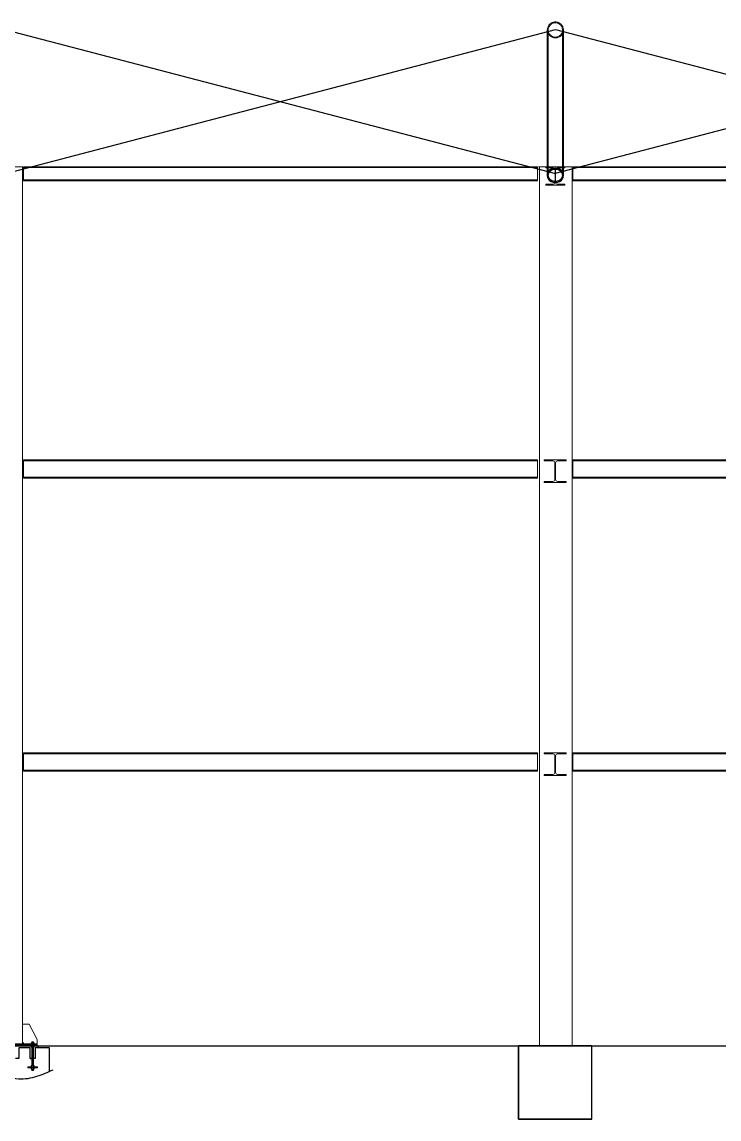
# Model space of a CAD drawing. Header units: millimetres. Extents: x -6949 to 83354, y -55091 to 16861.
# Drawn here: x 22722 to 32235, y -36908 to -21930 of the extents above; entities that cross this region are included whole.
import ezdxf

# ---------------------------------------------------------------- set-up
doc = ezdxf.new("R2010")
doc.units = ezdxf.units.MM
for name, color, linetype, lineweight in [('bulloni', 5, 'Continuous', 18), ('S-BEAM', 7, 'Continuous', 18), ('S-COLS', 7, 'Continuous', 18), ('S-FNDN', 7, 'Continuous', 25), ('S-FSTN', 7, 'Continuous', 18), ('S20', 7, 'Continuous', 25)]:
    doc.layers.add(name, color=color, linetype=linetype, lineweight=lineweight)

# ---------------------------------------------------------------- blocks, each defined once
blk = doc.blocks.new('Sezioni circolari cave-Pilastro - H457x12_5-414954-Est')
at = {"layer": 'S-COLS'}
for p, q in [((-228.5, 12000.000384), (228.5, 12000.000384)), ((228.5, 12000.000384), (-228.5, 12000.000384)), ((-215.5, 12000.000384), (-215.5, 0)), ((-215.5, 12000.000384), (215.5, 12000.000384)), ((215.5, 12000.000384), (-215.5, 12000.000384)), ((228.5, 0), (228.5, 12000.000384)), ((228.5, 0), (-228.5, 0)), ((-228.5, 0), (228.5, 0)), ((215.5, 0), (-215.5, 0)), ((-215.5, 0), (215.5, 0))]:
    blk.add_line(p, q, dxfattribs=at)
blk = doc.blocks.new('Sezioni circolari cave-Pilastro - H457x12_5-552739-Est')
at = {"layer": 'S-COLS'}
for p, q in [((-228.5, 12000.000256), (228.5, 12000.000256)), ((228.5, 12000.000256), (-228.5, 12000.000256)), ((-215.5, 12000.000256), (-215.5, 0.000128)), ((-215.5, 12000.000256), (215.5, 12000.000256)), ((215.5, 12000.000256), (-215.5, 12000.000256)), ((228.5, 0.000128), (228.5, 12000.000256)), ((228.5, 0.000128), (-228.5, 0.000128)), ((-228.5, 0.000128), (228.5, 0.000128)), ((215.5, 0.000128), (-215.5, 0.000128)), ((-215.5, 0.000128), (215.5, 0.000128))]:
    blk.add_line(p, q, dxfattribs=at)
blk = doc.blocks.new('h-wide flange beams - HE260A-419951-Est')
at = {"layer": 'S-BEAM'}
for p, q in [((30241.50108, 3987.5), (30241.50108, 4000)), ((30241.50108, 4000), (30241.50108, 4000)), ((30241.50108, 4000), (30241.50108, 3987.5)), ((37258.50108, 4000), (30241.50108, 4000)), ((37258.50108, 4000), (30241.50108, 4000)), ((37258.50108, 3987.5), (30241.50108, 3987.5)), ((30241.50108, 3963.5), (30241.50108, 3987.5)), ((30241.50108, 3987.5), (30241.50108, 3987.5)), ((30241.50108, 3987.5), (30241.50108, 3987.5)), ((30241.50108, 3987.5), (30241.50108, 3963.5)), ((37258.50108, 3987.5), (30241.50108, 3987.5)), ((37258.50108, 3987.5), (30241.50108, 3987.5)), ((30241.50108, 3786.5), (30241.50108, 3963.5)), ((30241.50108, 3963.5), (30241.50108, 3786.5)), ((37258.50108, 3987.5), (37258.50108, 4000)), ((37258.50108, 4000), (37258.50108, 4000)), ((37258.50108, 4000), (37258.50108, 3987.5)), ((37258.50108, 3963.5), (37258.50108, 3987.5)), ((37258.50108, 3987.5), (37258.50108, 3987.5)), ((37258.50108, 3987.5), (37258.50108, 3987.5)), ((37258.50108, 3987.5), (37258.50108, 3963.5)), ((37258.50108, 3786.5), (37258.50108, 3963.5)), ((37258.50108, 3963.5), (37258.50108, 3786.5)), ((30241.50108, 3762.5), (30241.50108, 3786.5)), ((30241.50108, 3786.5), (30241.50108, 3762.5)), ((30241.50108, 3762.5), (37258.50108, 3762.5)), ((30241.50108, 3762.5), (30241.50108, 3762.5)), ((30241.50108, 3762.5), (30241.50108, 3762.5)), ((30241.50108, 3762.5), (30241.50108, 3750)), ((30241.50108, 3750), (30241.50108, 3762.5)), ((30241.50108, 3762.5), (37258.50108, 3762.5)), ((37258.50108, 3762.5), (30241.50108, 3762.5)), ((30241.50108, 3750), (30241.50108, 3750)), ((37258.50108, 3750), (30241.50108, 3750)), ((37258.50108, 3750), (30241.50108, 3750)), ((37258.50108, 3762.5), (37258.50108, 3786.5)), ((37258.50108, 3786.5), (37258.50108, 3762.5)), ((37258.50108, 3762.5), (37258.50108, 3750)), ((37258.50108, 3750), (37258.50108, 3762.5)), ((37258.50108, 3762.5), (37258.50108, 3762.5)), ((37258.50108, 3762.5), (37258.50108, 3762.5)), ((37258.50108, 3750), (37258.50108, 3750))]:
    blk.add_line(p, q, dxfattribs=at)
blk = doc.blocks.new('h-wide flange beams - HE320A-420337-Est')
at = {"layer": 'S-BEAM'}
for p, q in [((7350.00024, 3984.5), (7350.00024, 4000)), ((7350.00024, 4000), (7650.00024, 4000)), ((7650.00024, 4000), (7350.00024, 4000)), ((7350.00024, 4000), (7350.00024, 3984.5)), ((7350.00024, 4000), (7350.00024, 4000)), ((7468.50024, 3984.5), (7350.00024, 3984.5)), ((7350.00024, 3984.5), (7468.50024, 3984.5)), ((7350.00024, 3984.5), (7350.00024, 3984.5)), ((7495.50024, 3732.5), (7495.50024, 3957.5)), ((7495.50024, 3957.5), (7495.50024, 3732.5)), ((7504.50024, 3957.5), (7504.50024, 3732.5)), ((7504.50024, 3732.5), (7504.50024, 3957.5)), ((7650.00024, 3984.5), (7531.50024, 3984.5)), ((7531.50024, 3984.5), (7650.00024, 3984.5)), ((7650.00024, 4000), (7650.00024, 3984.5)), ((7650.00024, 3984.5), (7650.00024, 4000)), ((7650.00024, 4000), (7650.00024, 4000)), ((7650.00024, 3984.5), (7650.00024, 3984.5)), ((7350.00024, 3705.5), (7468.50024, 3705.5)), ((7350.00024, 3690), (7350.00024, 3705.5)), ((7350.00024, 3705.5), (7350.00024, 3690)), ((7468.50024, 3705.5), (7350.00024, 3705.5)), ((7350.00024, 3705.5), (7350.00024, 3705.5)), ((7650.00024, 3690), (7350.00024, 3690)), ((7350.00024, 3690), (7650.00024, 3690)), ((7350.00024, 3690), (7350.00024, 3690)), ((7531.50024, 3705.5), (7650.00024, 3705.5)), ((7650.00024, 3705.5), (7531.50024, 3705.5)), ((7650.00024, 3705.5), (7650.00024, 3690)), ((7650.00024, 3690), (7650.00024, 3705.5)), ((7650.00024, 3705.5), (7650.00024, 3705.5)), ((7650.00024, 3690), (7650.00024, 3690))]:
    blk.add_line(p, q, dxfattribs=at)
for centre, start, end in [((7468.50024, 3957.5), 0, 90), ((7468.50024, 3957.5), 0, 90), ((7531.50024, 3957.5), 90, 180), ((7531.50024, 3957.5), 90, 180), ((7468.50024, 3732.5), 270, 360), ((7468.50024, 3732.5), 270, 0), ((7531.50024, 3732.5), 180, 270), ((7531.50024, 3732.5), 180, 270)]:
    blk.add_arc(centre, 27, start, end, dxfattribs=at)
blk = doc.blocks.new('h-wide flange beams - HE320A-552741-Est')
at = {"layer": 'S-BEAM'}
for p, q in [((37350.0012, 7984.500256), (37350.0012, 8000.000256)), ((37350.0012, 8000.000256), (37650.0012, 8000.000256)), ((37650.0012, 8000.000256), (37350.0012, 8000.000256)), ((37350.0012, 8000.000256), (37350.0012, 7984.500256)), ((37350.0012, 8000.000256), (37350.0012, 8000.000256)), ((37468.5012, 7984.500256), (37350.0012, 7984.500256)), ((37350.0012, 7984.500256), (37468.5012, 7984.500256)), ((37350.0012, 7984.500256), (37350.0012, 7984.500256)), ((37495.5012, 7732.500256), (37495.5012, 7957.500256)), ((37495.5012, 7957.500256), (37495.5012, 7732.500256)), ((37504.5012, 7957.500256), (37504.5012, 7732.500256)), ((37504.5012, 7732.500256), (37504.5012, 7957.500256)), ((37650.0012, 7984.500256), (37531.5012, 7984.500256)), ((37531.5012, 7984.500256), (37650.0012, 7984.500256)), ((37650.0012, 8000.000256), (37650.0012, 7984.500256)), ((37650.0012, 7984.500256), (37650.0012, 8000.000256)), ((37650.0012, 8000.000256), (37650.0012, 8000.000256)), ((37650.0012, 7984.500256), (37650.0012, 7984.500256)), ((37350.0012, 7705.500256), (37468.5012, 7705.500256)), ((37350.0012, 7690.000256), (37350.0012, 7705.500256)), ((37350.0012, 7705.500256), (37350.0012, 7690.000256)), ((37468.5012, 7705.500256), (37350.0012, 7705.500256)), ((37350.0012, 7705.500256), (37350.0012, 7705.500256)), ((37650.0012, 7690.000256), (37350.0012, 7690.000256)), ((37350.0012, 7690.000256), (37650.0012, 7690.000256)), ((37350.0012, 7690.000256), (37350.0012, 7690.000256)), ((37531.5012, 7705.500256), (37650.0012, 7705.500256)), ((37650.0012, 7705.500256), (37531.5012, 7705.500256)), ((37650.0012, 7705.500256), (37650.0012, 7690.000256)), ((37650.0012, 7690.000256), (37650.0012, 7705.500256)), ((37650.0012, 7705.500256), (37650.0012, 7705.500256)), ((37650.0012, 7690.000256), (37650.0012, 7690.000256))]:
    blk.add_line(p, q, dxfattribs=at)
for centre, start, end in [((37468.5012, 7957.500256), 0, 90), ((37468.5012, 7957.500256), 0, 90), ((37531.5012, 7957.500256), 90, 180), ((37531.5012, 7957.500256), 90, 180), ((37468.5012, 7732.500256), 270, 0), ((37468.5012, 7732.500256), 270, 0), ((37531.5012, 7732.500256), 180, 270), ((37531.5012, 7732.500256), 180, 270)]:
    blk.add_arc(centre, 27, start, end, dxfattribs=at)
blk = doc.blocks.new('h-wide flange beams - HE200A-552740-Est')
at = {"layer": 'S-BEAM'}
for p, q in [((30241.50108, 11990.000256), (30241.50108, 12000.000256)), ((30241.50108, 12000.000256), (30241.50108, 12000.000256)), ((30241.50108, 12000.000256), (30241.50108, 11990.000256)), ((37258.50108, 12000.000256), (30241.50108, 12000.000256)), ((37258.50108, 12000.000256), (30241.50108, 12000.000256)), ((37258.50108, 11990.000256), (30241.50108, 11990.000256)), ((30241.50108, 11972.000256), (30241.50108, 11990.000256)), ((30241.50108, 11990.000256), (30241.50108, 11990.000256)), ((30241.50108, 11990.000256), (30241.50108, 11990.000256)), ((30241.50108, 11990.000256), (30241.50108, 11972.000256)), ((37258.50108, 11990.000256), (30241.50108, 11990.000256)), ((37258.50108, 11990.000256), (30241.50108, 11990.000256)), ((37258.50108, 11990.000256), (37258.50108, 12000.000256)), ((37258.50108, 12000.000256), (37258.50108, 12000.000256)), ((37258.50108, 12000.000256), (37258.50108, 11990.000256)), ((37258.50108, 11972.000256), (37258.50108, 11990.000256)), ((37258.50108, 11990.000256), (37258.50108, 11990.000256)), ((37258.50108, 11990.000256), (37258.50108, 11990.000256)), ((37258.50108, 11990.000256), (37258.50108, 11972.000256)), ((30241.50108, 11838.000256), (30241.50108, 11972.000256)), ((30241.50108, 11972.000256), (30241.50108, 11838.000256)), ((30241.50108, 11820.000256), (30241.50108, 11838.000256)), ((30241.50108, 11838.000256), (30241.50108, 11820.000256)), ((37258.50108, 11838.000256), (37258.50108, 11972.000256)), ((37258.50108, 11972.000256), (37258.50108, 11838.000256)), ((37258.50108, 11820.000256), (37258.50108, 11838.000256)), ((37258.50108, 11838.000256), (37258.50108, 11820.000256)), ((30241.50108, 11820.000256), (37258.50108, 11820.000256)), ((30241.50108, 11820.000256), (30241.50108, 11820.000256)), ((30241.50108, 11820.000256), (30241.50108, 11820.000256)), ((30241.50108, 11820.000256), (30241.50108, 11810.000256)), ((30241.50108, 11810.000256), (30241.50108, 11820.000256)), ((30241.50108, 11820.000256), (37258.50108, 11820.000256)), ((37258.50108, 11820.000256), (30241.50108, 11820.000256)), ((30241.50108, 11810.000256), (30241.50108, 11810.000256)), ((37258.50108, 11810.000256), (30241.50108, 11810.000256)), ((37258.50108, 11810.000256), (30241.50108, 11810.000256)), ((37258.50108, 11820.000256), (37258.50108, 11810.000256)), ((37258.50108, 11810.000256), (37258.50108, 11820.000256)), ((37258.50108, 11820.000256), (37258.50108, 11820.000256)), ((37258.50108, 11820.000256), (37258.50108, 11820.000256)), ((37258.50108, 11810.000256), (37258.50108, 11810.000256))]:
    blk.add_line(p, q, dxfattribs=at)
blk = doc.blocks.new('h-wide flange beams - HE260A-424104-Est')
at = {"layer": 'S-BEAM'}
for p, q in [((-130, 11987.500256), (-130, 12000.000256)), ((-130, 12000.000256), (130, 12000.000256)), ((130, 12000.000256), (-130, 12000.000256)), ((-130, 12000.000256), (-130, 11987.500256)), ((-130, 12000.000256), (-130, 12000.000256)), ((-27.75, 11987.500256), (-130, 11987.500256)), ((-130, 11987.500256), (-27.75, 11987.500256)), ((-130, 11987.500256), (-130, 11987.500256)), ((130, 11987.500256), (27.75, 11987.500256)), ((27.75, 11987.500256), (130, 11987.500256)), ((130, 12000.000256), (130, 11987.500256)), ((130, 11987.500256), (130, 12000.000256)), ((130, 12000.000256), (130, 12000.000256)), ((130, 11987.500256), (130, 11987.500256)), ((-3.75, 11786.500256), (-3.75, 11963.500256)), ((-3.75, 11963.500256), (-3.75, 11786.500256)), ((3.75, 11963.500256), (3.75, 11786.500256)), ((3.75, 11786.500256), (3.75, 11963.500256)), ((-130, 11762.500256), (-27.75, 11762.500256)), ((-130, 11750.000256), (-130, 11762.500256)), ((-130, 11762.500256), (-130, 11750.000256)), ((-27.75, 11762.500256), (-130, 11762.500256)), ((-130, 11762.500256), (-130, 11762.500256)), ((130, 11750.000256), (-130, 11750.000256)), ((-130, 11750.000256), (130, 11750.000256)), ((-130, 11750.000256), (-130, 11750.000256)), ((27.75, 11762.500256), (130, 11762.500256)), ((130, 11762.500256), (27.75, 11762.500256)), ((130, 11762.500256), (130, 11750.000256)), ((130, 11750.000256), (130, 11762.500256)), ((130, 11762.500256), (130, 11762.500256)), ((130, 11750.000256), (130, 11750.000256))]:
    blk.add_line(p, q, dxfattribs=at)
for centre, start, end in [((-27.75, 11963.500256), 360, 90), ((-27.75, 11963.500256), 360, 90), ((27.75, 11963.500256), 90, 180), ((27.75, 11963.500256), 90, 180), ((-27.75, 11786.500256), 270, 360), ((-27.75, 11786.500256), 270, 360), ((27.75, 11786.500256), 180, 270), ((27.75, 11786.500256), 180, 270)]:
    blk.add_arc(centre, 24, start, end, dxfattribs=at)
blk = doc.blocks.new('h-wide flange beams - HE260A-552746-Est')
at = {"layer": 'S-BEAM'}
for p, q in [((-130, 11987.500256), (-130, 12000.000256)), ((-130, 12000.000256), (130, 12000.000256)), ((130, 12000.000256), (-130, 12000.000256)), ((-130, 12000.000256), (-130, 11987.500256)), ((-130, 12000.000256), (-130, 12000.000256)), ((-27.75, 11987.500256), (-130, 11987.500256)), ((-130, 11987.500256), (-27.75, 11987.500256)), ((-130, 11987.500256), (-130, 11987.500256)), ((130, 11987.500256), (27.75, 11987.500256)), ((27.75, 11987.500256), (130, 11987.500256)), ((130, 12000.000256), (130, 11987.500256)), ((130, 11987.500256), (130, 12000.000256)), ((130, 12000.000256), (130, 12000.000256)), ((130, 11987.500256), (130, 11987.500256)), ((-3.75, 11786.500256), (-3.75, 11963.500256)), ((-3.75, 11963.500256), (-3.75, 11786.500256)), ((3.75, 11963.500256), (3.75, 11786.500256)), ((3.75, 11786.500256), (3.75, 11963.500256)), ((-130, 11762.500256), (-27.75, 11762.500256)), ((-130, 11750.000256), (-130, 11762.500256)), ((-130, 11762.500256), (-130, 11750.000256)), ((-27.75, 11762.500256), (-130, 11762.500256)), ((-130, 11762.500256), (-130, 11762.500256)), ((130, 11750.000256), (-130, 11750.000256)), ((-130, 11750.000256), (130, 11750.000256)), ((-130, 11750.000256), (-130, 11750.000256)), ((27.75, 11762.500256), (130, 11762.500256)), ((130, 11762.500256), (27.75, 11762.500256)), ((130, 11762.500256), (130, 11750.000256)), ((130, 11750.000256), (130, 11762.500256)), ((130, 11762.500256), (130, 11762.500256)), ((130, 11750.000256), (130, 11750.000256))]:
    blk.add_line(p, q, dxfattribs=at)
for centre, start, end in [((-27.75, 11963.500256), 360, 90), ((-27.75, 11963.500256), 360, 90), ((27.75, 11963.500256), 90, 180), ((27.75, 11963.500256), 90, 180), ((-27.75, 11786.500256), 270, 360), ((-27.75, 11786.500256), 270, 360), ((27.75, 11786.500256), 180, 270), ((27.75, 11786.500256), 180, 270)]:
    blk.add_arc(centre, 24, start, end, dxfattribs=at)
blk = doc.blocks.new('M_Magrone-Rettangolare - 1800 x 1200 x 450mm-1744-Est')
at = {"layer": 'S-FNDN'}
for p, q in [((29500, 0), (30500, 0)), ((30500, 0), (29500, 0)), ((29500, 0), (29500, 0)), ((29500, 0), (29500, -1000)), ((29500, -1000), (29500, 0)), ((30500, 0), (30500, 0)), ((30500, -1000), (30500, 0)), ((30500, -1000), (30500, 0)), ((29500, -1000), (29500, -1000)), ((29500, -1000), (30500, -1000)), ((30500, -1000), (29500, -1000)), ((30500, -1000), (30500, -1000))]:
    blk.add_line(p, q, dxfattribs=at)
blk = doc.blocks.new('219_1MM HOLLOW - 219_1MM HOLLOW-542601-Est')
at = {"layer": 'S-BEAM', "flags": 128}
for points in [[(-110, 13868), (-109, 13880), (-107, 13891), (-104, 13902), (-100, 13913), (-95, 13923), (-89, 13933), (-82, 13941), (-74, 13950), (-65, 13957), (-55, 13963), (-45, 13968), (-34, 13972), (-23, 13975), (-12, 13977), (-1, 13978), (0, 13978)], [(0, 13966), (-11, 13965), (-21, 13964), (-32, 13961), (-42, 13957), (-51, 13951), (-60, 13945), (-68, 13938), (-75, 13930), (-82, 13922), (-87, 13912), (-91, 13902), (-95, 13892), (-97, 13882), (-98, 13871), (-98, 13868)], [(0, 13978), (11, 13977), (23, 13976), (34, 13973), (44, 13969), (55, 13963), (64, 13957), (73, 13950), (81, 13942), (88, 13933), (95, 13924), (100, 13914), (104, 13903), (107, 13892), (109, 13881), (110, 13869), (110, 13868)], [(98, 13868), (97, 13879), (95, 13890), (92, 13900), (88, 13910), (83, 13920), (77, 13928), (70, 13937), (62, 13944), (53, 13950), (44, 13956), (34, 13960), (24, 13963), (13, 13965), (2, 13966), (0, 13966)], [(-110, 13868), (-110, 13868), (-110, 13866), (-110, 13863), (-110, 13859), (-110, 13854), (-110, 13847), (-110, 13839), (-110, 13830), (-110, 13820), (-110, 13809), (-110, 13796), (-110, 13783), (-110, 13768), (-110, 13752), (-110, 13735), (-110, 13716), (-110, 13697), (-110, 13676), (-110, 13654), (-110, 13631), (-110, 13607), (-110, 13581), (-110, 13555), (-110, 13527), (-110, 13498), (-110, 13468), (-110, 13436), (-110, 13404), (-110, 13370), (-110, 13336), (-110, 13300), (-110, 13263), (-110, 13224), (-110, 13185), (-110, 13145), (-110, 13103), (-110, 13060), (-110, 13016), (-110, 12971), (-110, 12925), (-110, 12878), (-110, 12830), (-110, 12780), (-110, 12729), (-110, 12678), (-110, 12625), (-110, 12571), (-110, 12516), (-110, 12460), (-110, 12403), (-110, 12344), (-110, 12285), (-110, 12225), (-110, 12163), (-110, 12101), (-110, 12037), (-110, 11972), (-110, 11907), (-110, 11879)], [(-110, 11889), (-110, 11955), (-110, 12020), (-110, 12084), (-110, 12147), (-110, 12209), (-110, 12269), (-110, 12329), (-110, 12388), (-110, 12445), (-110, 12501), (-110, 12557), (-110, 12611), (-110, 12664), (-110, 12716), (-110, 12767), (-110, 12817), (-110, 12865), (-110, 12913), (-110, 12959), (-110, 13005), (-110, 13049), (-110, 13092), (-110, 13134), (-110, 13175), (-110, 13214), (-110, 13253), (-110, 13290), (-110, 13326), (-110, 13361), (-110, 13395), (-110, 13428), (-110, 13460), (-110, 13490), (-110, 13519), (-110, 13547), (-110, 13574), (-110, 13600), (-110, 13625), (-110, 13648), (-110, 13670), (-110, 13691), (-110, 13711), (-110, 13730), (-110, 13748), (-110, 13764), (-110, 13779), (-110, 13793), (-110, 13806), (-110, 13817), (-110, 13828), (-110, 13837), (-110, 13845), (-110, 13852), (-110, 13858), (-110, 13862), (-110, 13865), (-110, 13868), (-110, 13868), (-110, 13868)], [(0, 13759), (-11, 13759), (-23, 13761), (-34, 13764), (-44, 13768), (-55, 13773), (-64, 13780), (-73, 13787), (-81, 13795), (-88, 13804), (-95, 13813), (-100, 13823), (-104, 13834), (-107, 13845), (-109, 13856), (-110, 13868), (-110, 13868)], [(-98, 13868), (-98, 13868), (-98, 13866), (-98, 13863), (-98, 13859), (-98, 13854), (-98, 13847), (-98, 13839), (-98, 13830), (-98, 13820), (-98, 13809), (-98, 13796), (-98, 13783), (-98, 13768), (-98, 13752), (-98, 13735), (-98, 13716), (-98, 13697), (-98, 13676), (-98, 13654), (-98, 13631), (-98, 13607), (-98, 13581), (-98, 13555), (-98, 13527), (-98, 13498), (-98, 13468), (-98, 13436), (-98, 13404), (-98, 13370), (-98, 13336), (-98, 13300), (-98, 13263), (-98, 13224), (-98, 13185), (-98, 13145), (-98, 13103), (-98, 13060), (-98, 13016), (-98, 12971), (-98, 12925), (-98, 12878), (-98, 12830), (-98, 12780), (-98, 12729), (-98, 12678), (-98, 12625), (-98, 12571), (-98, 12516), (-98, 12460), (-98, 12403), (-98, 12344), (-98, 12285), (-98, 12225), (-98, 12163), (-98, 12101), (-98, 12037), (-98, 11972), (-98, 11907), (-98, 11879)], [(-98, 11889), (-98, 11955), (-98, 12020), (-98, 12084), (-98, 12147), (-98, 12209), (-98, 12269), (-98, 12329), (-98, 12388), (-98, 12445), (-98, 12501), (-98, 12557), (-98, 12611), (-98, 12664), (-98, 12716), (-98, 12767), (-98, 12817), (-98, 12865), (-98, 12913), (-98, 12959), (-98, 13005), (-98, 13049), (-98, 13092), (-98, 13134), (-98, 13175), (-98, 13214), (-98, 13253), (-98, 13290), (-98, 13326), (-98, 13361), (-98, 13395), (-98, 13428), (-98, 13460), (-98, 13490), (-98, 13519), (-98, 13547), (-98, 13574), (-98, 13600), (-98, 13625), (-98, 13648), (-98, 13670), (-98, 13691), (-98, 13711), (-98, 13730), (-98, 13748), (-98, 13764), (-98, 13779), (-98, 13793), (-98, 13806), (-98, 13817), (-98, 13828), (-98, 13837), (-98, 13845), (-98, 13852), (-98, 13858), (-98, 13862), (-98, 13865), (-98, 13868), (-98, 13868), (-98, 13868)], [(-98, 13868), (-97, 13858), (-95, 13847), (-92, 13837), (-88, 13827), (-83, 13817), (-77, 13808), (-70, 13800), (-62, 13793), (-53, 13787), (-44, 13781), (-34, 13777), (-24, 13774), (-13, 13772), (-2, 13771), (0, 13771)], [(110, 13868), (109, 13857), (107, 13846), (104, 13835), (100, 13824), (95, 13814), (89, 13804), (82, 13795), (74, 13787), (65, 13780), (55, 13774), (45, 13769), (34, 13764), (23, 13761), (12, 13760), (1, 13759), (0, 13759)], [(0, 13771), (11, 13771), (21, 13773), (32, 13776), (42, 13780), (51, 13785), (60, 13792), (68, 13799), (75, 13807), (82, 13815), (87, 13825), (91, 13834), (95, 13845), (97, 13855), (98, 13866), (98, 13868)], [(98, 13868), (98, 13868), (98, 13866), (98, 13863), (98, 13859), (98, 13854), (98, 13847), (98, 13839), (98, 13830), (98, 13820), (98, 13809), (98, 13796), (98, 13783), (98, 13768), (98, 13752), (98, 13735), (98, 13716), (98, 13697), (98, 13676), (98, 13654), (98, 13631), (98, 13607), (98, 13581), (98, 13555), (98, 13527), (98, 13498), (98, 13468), (98, 13436), (98, 13404), (98, 13370), (98, 13336), (98, 13300), (98, 13263), (98, 13224), (98, 13185), (98, 13145), (98, 13103), (98, 13060), (98, 13016), (98, 12971), (98, 12925), (98, 12878), (98, 12830), (98, 12780), (98, 12729), (98, 12678), (98, 12625), (98, 12571), (98, 12516), (98, 12460), (98, 12403), (98, 12344), (98, 12285), (98, 12225), (98, 12163), (98, 12101), (98, 12037), (98, 11972), (98, 11907), (98, 11889)], [(98, 11879), (98, 11945), (98, 12010), (98, 12074), (98, 12137), (98, 12199), (98, 12260), (98, 12320), (98, 12379), (98, 12436), (98, 12493), (98, 12548), (98, 12603), (98, 12656), (98, 12708), (98, 12759), (98, 12809), (98, 12858), (98, 12906), (98, 12952), (98, 12998), (98, 13042), (98, 13085), (98, 13127), (98, 13168), (98, 13208), (98, 13247), (98, 13284), (98, 13321), (98, 13356), (98, 13390), (98, 13423), (98, 13455), (98, 13485), (98, 13515), (98, 13543), (98, 13570), (98, 13596), (98, 13621), (98, 13645), (98, 13667), (98, 13688), (98, 13708), (98, 13727), (98, 13745), (98, 13761), (98, 13777), (98, 13791), (98, 13804), (98, 13816), (98, 13826), (98, 13836), (98, 13844), (98, 13851), (98, 13857), (98, 13862), (98, 13865), (98, 13867), (98, 13868), (98, 13868)], [(110, 13868), (110, 13868), (110, 13866), (110, 13863), (110, 13859), (110, 13854), (110, 13847), (110, 13839), (110, 13830), (110, 13820), (110, 13809), (110, 13796), (110, 13783), (110, 13768), (110, 13752), (110, 13735), (110, 13716), (110, 13697), (110, 13676), (110, 13654), (110, 13631), (110, 13607), (110, 13581), (110, 13555), (110, 13527), (110, 13498), (110, 13468), (110, 13436), (110, 13404), (110, 13370), (110, 13336), (110, 13300), (110, 13263), (110, 13224), (110, 13185), (110, 13145), (110, 13103), (110, 13060), (110, 13016), (110, 12971), (110, 12925), (110, 12878), (110, 12830), (110, 12780), (110, 12729), (110, 12678), (110, 12625), (110, 12571), (110, 12516), (110, 12460), (110, 12403), (110, 12344), (110, 12285), (110, 12225), (110, 12163), (110, 12101), (110, 12037), (110, 11972), (110, 11907), (110, 11889)], [(110, 11879), (110, 11945), (110, 12010), (110, 12074), (110, 12137), (110, 12199), (110, 12260), (110, 12320), (110, 12379), (110, 12436), (110, 12493), (110, 12548), (110, 12603), (110, 12656), (110, 12708), (110, 12759), (110, 12809), (110, 12858), (110, 12906), (110, 12952), (110, 12998), (110, 13042), (110, 13085), (110, 13127), (110, 13168), (110, 13208), (110, 13247), (110, 13284), (110, 13321), (110, 13356), (110, 13390), (110, 13423), (110, 13455), (110, 13485), (110, 13515), (110, 13543), (110, 13570), (110, 13596), (110, 13621), (110, 13645), (110, 13667), (110, 13688), (110, 13708), (110, 13727), (110, 13745), (110, 13761), (110, 13777), (110, 13791), (110, 13804), (110, 13816), (110, 13826), (110, 13836), (110, 13844), (110, 13851), (110, 13857), (110, 13862), (110, 13865), (110, 13867), (110, 13868), (110, 13868)]]:
    blk.add_lwpolyline(points, dxfattribs=at)
at = {"layer": 'S-BEAM'}
for centre, major_axis, ratio, start_param, end_param in [((0, 11889), (-110, 0), 0.878342, 4.712389, 7.853982), ((0, 11889), (-110, 0), 0.878342, 1.570796, 4.712389), ((0, 11879), (110, 0), 0.877712, 1.570796, 4.712389), ((0, 11889), (-97.6, 0), 0.878342, 4.712389, 7.853982), ((0, 11879), (97.6, 0), 0.877712, 1.570796, 4.712389), ((0, 11879), (-110, 0), 0.877712, 1.570796, 4.712389), ((0, 11889), (-97.6, 0), 0.878342, 1.570796, 4.712389), ((0, 11879), (-97.6, 0), 0.877712, 1.570796, 4.712389)]:
    blk.add_ellipse(centre, major_axis=major_axis, ratio=ratio, start_param=start_param, end_param=end_param, dxfattribs=at)
blk = doc.blocks.new('*U111')
at = {"layer": 'bulloni'}
for p, q in [((-9, 0), (9, 1)), ((-7, 7), (7, 6)), ((-7, 3), (7, 4)), ((-9, -7), (9, -6)), ((-7, -3), (7, -3))]:
    blk.add_line(p, q, dxfattribs=at)
blk = doc.blocks.new('*U112')
at = {"color": 0, "linetype": 'ByBlock', "lineweight": -2, "transparency": 16777216}
for p in [(0, 227.5), (0, 210), (0, 192.5), (0, 175), (0, 157.5), (0, 140), (0, 122.5), (0, 105), (0, 87.5), (0, 70), (0, 52.5), (0, 35), (0, 17.5), (0, 0)]:
    blk.add_blockref('*U111', p, dxfattribs=at)

msp = doc.modelspace()

# ---------------------------------------------------------------- hatches: boundary and pattern name
h = msp.add_hatch()
h.set_pattern_fill('ANSI31', color=256)
h.set_pattern_definition([(45, (-2529.108, 18137.0808), (-2.24506403, 2.24506403), [])])
h.paths.add_polyline_path([(22671, -35888), (22928, -35888), (22928, -35908), (22671, -35908)])
h.paths.add_polyline_path([(22638, -35888), (22671, -35888), (22671, -35908), (22638, -35908)])
h.paths.add_polyline_path([(22553, -35891), (22553, -35888), (22638, -35888), (22638, -35908), (22553, -35908)])
h.paths.add_polyline_path([(22447, -35888), (22553, -35888), (22553, -35908), (22447, -35908)])
h.paths.add_polyline_path([(22362, -35888), (22447, -35888), (22447, -35908), (22362, -35908)])
h.paths.add_polyline_path([(22325, -35888), (22362, -35888), (22362, -35908), (22325, -35908)])
h.paths.add_polyline_path([(22072, -35888), (22325, -35888), (22325, -35908), (22072, -35908)])

# ---------------------------------------------------------------- linework, layer by layer
for points in [[(22501, -24000), (30003, -22035)], [(22502, -22038), (30001, -24000)], [(30002, -23997), (37505, -22032)], [(30003, -22035), (37502, -23997)], [(-3398, -35908), (41748, -35908)], [(22928, -35908), (22928, -35888), (22072, -35888), (22072, -35908)], [(22928, -35908), (22072, -35908)], [(22855, -36082), (22832, -36082), (22832, -35938)], [(23100, -36259), (23100, -35938), (22930, -35938)]]:
    msp.add_lwpolyline(points)
msp.add_arc((22729, -35888), 19.9, 359.8182, 90.1818)
msp.add_spline([(23143, -36240), (22922, -36328), (22678, -36364), (22369, -36318), (21900, -36380), (21882, -36376), (21856, -36367)], degree=3)
at = {"layer": 'bulloni'}
for p, q in [((22850, -35868), (22847, -35870)), ((22847, -35886), (22847, -35870)), ((22850, -35887), (22847, -35886)), ((22850, -35908), (22847, -35910)), ((22847, -35910), (22847, -35926)), ((22850, -35927), (22847, -35926)), ((22850, -35868), (22886, -35868)), ((22850, -35887), (22886, -35887)), ((22886, -35908), (22850, -35908)), ((22886, -35927), (22850, -35927)), ((22856, -35853), (22857, -35852)), ((22856, -35853), (22856, -35868)), ((22856, -35853), (22880, -35853)), ((22856, -35888), (22880, -35888)), ((22856, -36176), (22856, -35927)), ((22857, -35852), (22879, -35852)), ((22858, -35886), (22858, -35870)), ((22858, -35926), (22858, -35910)), ((22877, -35859), (22859, -35860)), ((22877, -35866), (22859, -35867)), ((22875, -35856), (22861, -35857)), ((22875, -35863), (22861, -35863)), ((22878, -35870), (22878, -35886)), ((22878, -35910), (22878, -35926)), ((22879, -35852), (22880, -35853)), ((22880, -35853), (22880, -35868)), ((22880, -35927), (22880, -36176)), ((22886, -35868), (22889, -35870)), ((22886, -35887), (22889, -35886)), ((22886, -35908), (22889, -35910)), ((22886, -35927), (22889, -35926)), ((22889, -35886), (22889, -35870)), ((22889, -35910), (22889, -35926)), ((22850, -36176), (22847, -36178)), ((22847, -36178), (22847, -36194)), ((22850, -36195), (22847, -36194)), ((22850, -36208), (22847, -36210)), ((22847, -36210), (22847, -36226)), ((22850, -36227), (22847, -36226)), ((22850, -36176), (22886, -36176)), ((22850, -36195), (22886, -36195)), ((22850, -36208), (22886, -36208)), ((22850, -36227), (22886, -36227)), ((22856, -36243), (22856, -36227)), ((22856, -36243), (22857, -36244)), ((22856, -36243), (22880, -36243)), ((22857, -36244), (22879, -36244)), ((22858, -36178), (22858, -36194)), ((22858, -36210), (22858, -36226)), ((22877, -36230), (22859, -36229)), ((22877, -36237), (22859, -36236)), ((22875, -36233), (22861, -36232)), ((22875, -36240), (22861, -36239)), ((22878, -36194), (22878, -36178)), ((22878, -36226), (22878, -36210)), ((22879, -36244), (22880, -36243)), ((22880, -36243), (22880, -36227)), ((22886, -36176), (22889, -36178)), ((22886, -36195), (22889, -36194)), ((22886, -36208), (22889, -36210)), ((22886, -36227), (22889, -36226)), ((22889, -36178), (22889, -36194)), ((22889, -36210), (22889, -36226))]:
    msp.add_line(p, q, dxfattribs=at)
msp.add_lwpolyline([(22933, -36195), (22803, -36195), (22803, -36208), (22933, -36208), (22933, -36195)], dxfattribs=at)
for centre, radius, start, end in [((22852, -35877), 8.9, 54.2621, 125.7379), ((22852, -35878), 8.9, 234.2621, 305.7379), ((22852, -35917), 8.9, 54.2621, 125.7379), ((22852, -35918), 8.9, 234.2621, 305.7379), ((22868, -35901), 33.1, 71.6858, 108.3142), ((22868, -35854), 33.1, 251.6858, 288.3142), ((22868, -35941), 33.1, 71.6858, 108.3142), ((22868, -35894), 33.1, 251.6858, 288.3142), ((22884, -35877), 8.9, 54.2621, 125.7379), ((22884, -35878), 8.9, 234.2621, 305.7379), ((22884, -35917), 8.9, 54.2621, 125.7379), ((22884, -35918), 8.9, 234.2621, 305.7379), ((22852, -36185), 8.9, 54.2621, 125.7379), ((22852, -36186), 8.9, 234.2621, 305.7379), ((22852, -36217), 8.9, 54.2621, 125.7379), ((22852, -36218), 8.9, 234.2621, 305.7379), ((22868, -36209), 33.1, 71.6858, 108.3142), ((22868, -36162), 33.1, 251.6858, 288.3142), ((22868, -36241), 33.1, 71.6858, 108.3142), ((22868, -36194), 33.1, 251.6858, 288.3142), ((22884, -36185), 8.9, 54.2621, 125.7379), ((22884, -36186), 8.9, 234.2621, 305.7379), ((22884, -36217), 8.9, 54.2621, 125.7379), ((22884, -36218), 8.9, 234.2621, 305.7379)]:
    msp.add_arc(centre, radius, start, end, dxfattribs=at)
at = {"layer": 'S-BEAM'}
for p, q in [((30131, -23908), (29871, -23908)), ((29871, -23908), (29871, -23921)), ((29871, -23908), (29871, -23908)), ((29871, -23921), (29973, -23921)), ((29871, -23921), (29871, -23921)), ((29997, -23945), (29997, -24122)), ((30005, -24122), (30005, -23945)), ((30029, -23921), (30131, -23921)), ((30131, -23921), (30131, -23908)), ((30131, -23908), (30131, -23908)), ((30131, -23921), (30131, -23921)), ((29973, -24146), (29871, -24146)), ((29871, -24146), (29871, -24158)), ((29871, -24146), (29871, -24146)), ((29871, -24158), (30131, -24158)), ((29871, -24158), (29871, -24158)), ((30131, -24146), (30029, -24146)), ((30131, -24158), (30131, -24146)), ((30131, -24146), (30131, -24146)), ((30131, -24158), (30131, -24158))]:
    msp.add_line(p, q, dxfattribs=at)
for centre, start, end in [((29973, -23945), 0, 90), ((30029, -23945), 90, 180), ((29973, -24122), 270, 0), ((30029, -24122), 180, 270)]:
    msp.add_arc(centre, 24, start, end, dxfattribs=at)
at = {"layer": 'S-COLS'}
for p, q in [((22272, -23908), (22729, -23908)), ((22729, -23908), (22272, -23908)), ((22729, -35888), (22729, -23908))]:
    msp.add_line(p, q, dxfattribs=at)
at = {"layer": 'S-FNDN'}
for p, q in [((29500, -35908), (29850, -35908)), ((30500, -35908), (29500, -35908)), ((29500, -35908), (29500, -35908)), ((29500, -35908), (29500, -35908)), ((29500, -35908), (29500, -35908)), ((29500, -35908), (29500, -36908)), ((29500, -36908), (29500, -35908)), ((29500, -35908), (29850, -35908)), ((29850, -35908), (29500, -35908)), ((29500, -35908), (29500, -35908)), ((29500, -35908), (29500, -35908)), ((29500, -35908), (29500, -35908)), ((29500, -35908), (29500, -36908)), ((29500, -36908), (29500, -35908)), ((29500, -35908), (30500, -35908)), ((29850, -35908), (29500, -35908)), ((29500, -35908), (29500, -35908)), ((29500, -35908), (29500, -35908)), ((29500, -35908), (29500, -35908)), ((29500, -35908), (29500, -36908)), ((29500, -36908), (29500, -35908)), ((29850, -35908), (30150, -35908)), ((29850, -35908), (30150, -35908)), ((30150, -35908), (29850, -35908)), ((30150, -35908), (29850, -35908)), ((30150, -35908), (30500, -35908)), ((30150, -35908), (30500, -35908)), ((30500, -35908), (30150, -35908)), ((30500, -35908), (30150, -35908)), ((30500, -35908), (30500, -35908)), ((30500, -35908), (30500, -35908)), ((30500, -35908), (30500, -35908)), ((30500, -36908), (30500, -35908)), ((30500, -36908), (30500, -35908)), ((30500, -35908), (30500, -35908)), ((30500, -35908), (30500, -35908)), ((30500, -35908), (30500, -35908)), ((30500, -36908), (30500, -35908)), ((30500, -36908), (30500, -35908)), ((30500, -35908), (30500, -35908)), ((30500, -35908), (30500, -35908)), ((30500, -35908), (30500, -35908)), ((30500, -36908), (30500, -35908)), ((30500, -36908), (30500, -35908)), ((29500, -36908), (29500, -36908)), ((29500, -36908), (30500, -36908)), ((30500, -36908), (29500, -36908)), ((29500, -36908), (29500, -36908)), ((29500, -36908), (30500, -36908)), ((30500, -36908), (29500, -36908)), ((29500, -36908), (29500, -36908)), ((29500, -36908), (30500, -36908)), ((30500, -36908), (29500, -36908)), ((30500, -36908), (30500, -36908)), ((30500, -36908), (30500, -36908)), ((30500, -36908), (30500, -36908))]:
    msp.add_line(p, q, dxfattribs=at)
at = {"layer": 'S-FSTN'}
for p, q in [((22714, -35888), (22744, -35888)), ((22779, -35908), (22754, -35908))]:
    msp.add_line(p, q, dxfattribs=at)
for points in [[(22928, -35888), (22928, -35823), (22819, -35613), (22729, -35613)], [(22928, -35888), (22928, -35823), (22819, -35613), (22729, -35613)], [(22928, -35888), (22928, -35888), (22928, -35888), (22072, -35888), (22072, -35908), (22928, -35908), (22928, -35908), (22928, -35888)]]:
    msp.add_lwpolyline(points, dxfattribs=at)
at = {"layer": 'S20'}
for points in [[(22832, -36082), (22832, -35938), (22778, -35938), (22678, -35938), (22678, -36082), (22635, -36082), (22635, -36082)], [(22928, -35908), (22958, -35938), (22958, -35938), (22958, -35938), (22904, -35938), (22904, -36083), (22880, -36083)]]:
    msp.add_lwpolyline(points, dxfattribs=at)
msp.add_lwpolyline([(22832, -36082), (22856, -36082)], close=True, dxfattribs=at)

# ---------------------------------------------------------------- block references
at = {"xscale": -1}
msp.add_blockref('*U112', (22868, -36168), dxfattribs=at)
at = {"layer": 'S-BEAM'}
for name, p in [('219_1MM HOLLOW - 219_1MM HOLLOW-542601-Est', (30001, -35908)), ('h-wide flange beams - HE200A-552740-Est', (-7500, -35908)), ('h-wide flange beams - HE200A-552740-Est', (-7500, -35908)), ('h-wide flange beams - HE200A-552740-Est', (-7500, -35908)), ('h-wide flange beams - HE200A-552740-Est', (-7500, -35908)), ('h-wide flange beams - HE260A-424104-Est', (30000, -35908)), ('h-wide flange beams - HE260A-552746-Est', (30000, -35908)), ('h-wide flange beams - HE200A-552740-Est', (0, -35908)), ('h-wide flange beams - HE200A-552740-Est', (0, -35908)), ('h-wide flange beams - HE200A-552740-Est', (0, -35908)), ('h-wide flange beams - HE200A-552740-Est', (0, -35908)), ('h-wide flange beams - HE260A-419951-Est', (-7500, -31908)), ('h-wide flange beams - HE260A-419951-Est', (-7500, -31908)), ('h-wide flange beams - HE260A-419951-Est', (-7500, -31908)), ('h-wide flange beams - HE260A-419951-Est', (-7500, -31908)), ('h-wide flange beams - HE320A-420337-Est', (22500, -31908)), ('h-wide flange beams - HE320A-552741-Est', (-7500, -35908)), ('h-wide flange beams - HE260A-419951-Est', (0, -31908)), ('h-wide flange beams - HE260A-419951-Est', (0, -31908)), ('h-wide flange beams - HE260A-419951-Est', (0, -31908)), ('h-wide flange beams - HE260A-419951-Est', (0, -31908)), ('h-wide flange beams - HE260A-419951-Est', (-7500, -35908)), ('h-wide flange beams - HE260A-419951-Est', (-7500, -35908)), ('h-wide flange beams - HE260A-419951-Est', (-7500, -35908)), ('h-wide flange beams - HE260A-419951-Est', (-7500, -35908)), ('h-wide flange beams - HE320A-420337-Est', (22500, -35908)), ('h-wide flange beams - HE260A-419951-Est', (0, -35908)), ('h-wide flange beams - HE260A-419951-Est', (0, -35908)), ('h-wide flange beams - HE260A-419951-Est', (0, -35908)), ('h-wide flange beams - HE260A-419951-Est', (0, -35908))]:
    msp.add_blockref(name, p, dxfattribs=at)
at = {"layer": 'S-BEAM', "extrusion": (0, 0, -1)}
msp.add_blockref('h-wide flange beams - HE320A-420337-Est', (-37500, -35908), dxfattribs=at)
at = {"layer": 'S-COLS'}
for name in ['Sezioni circolari cave-Pilastro - H457x12_5-414954-Est', 'Sezioni circolari cave-Pilastro - H457x12_5-414954-Est', 'Sezioni circolari cave-Pilastro - H457x12_5-414954-Est', 'Sezioni circolari cave-Pilastro - H457x12_5-552739-Est', 'Sezioni circolari cave-Pilastro - H457x12_5-414954-Est']:
    msp.add_blockref(name, (30000, -35908), dxfattribs=at)
at = {"layer": 'S-FNDN'}
msp.add_blockref('M_Magrone-Rettangolare - 1800 x 1200 x 450mm-1744-Est', (0, -35908), dxfattribs=at)

doc.saveas('drawing.dxf')
